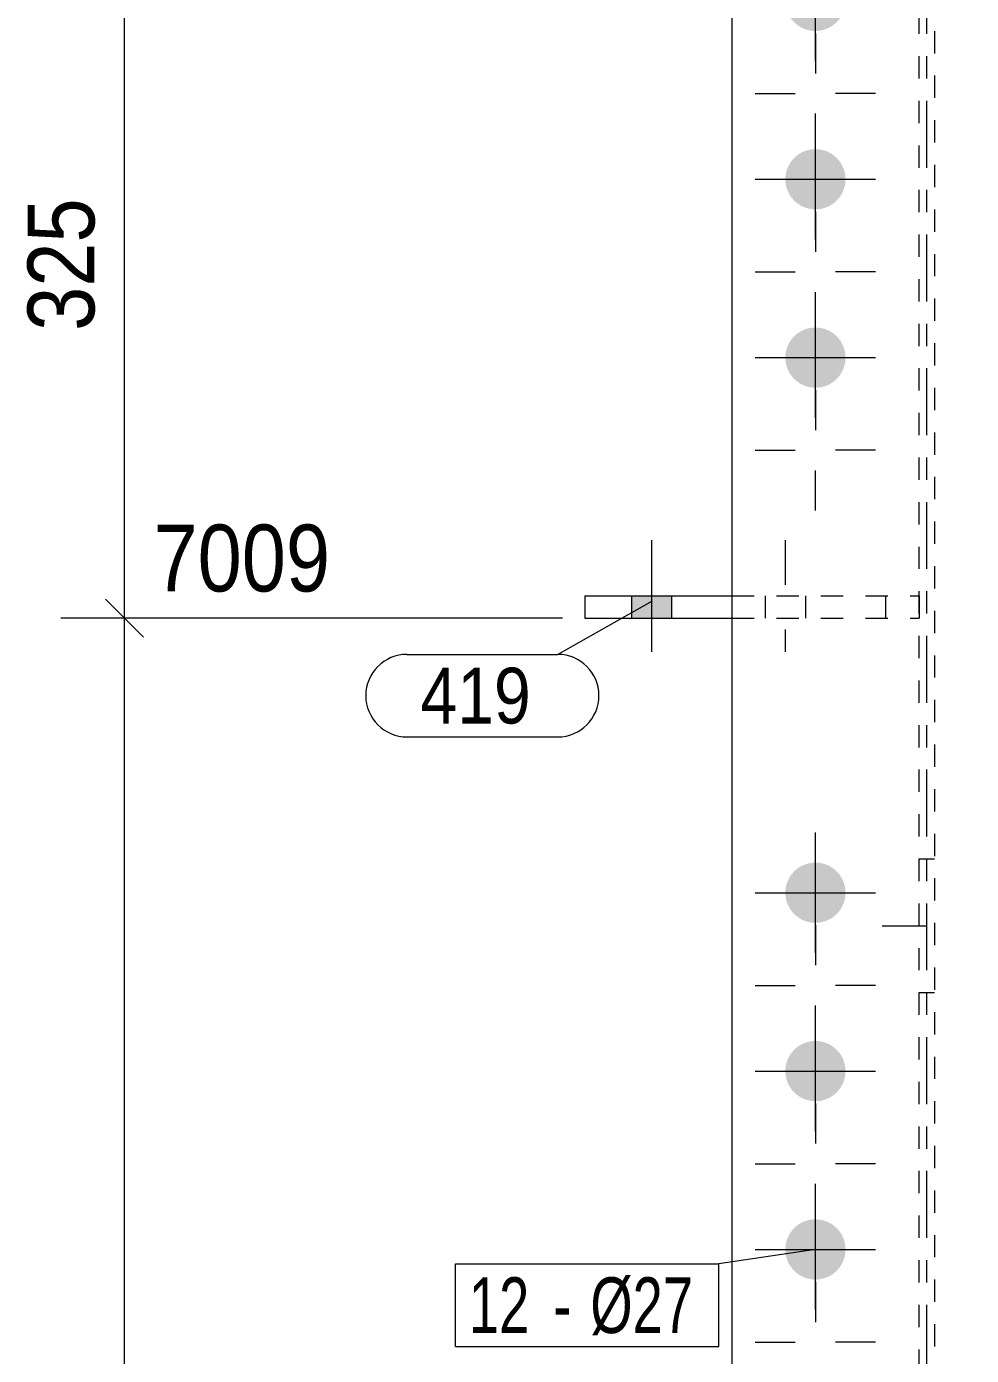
# Model space of a CAD drawing. Header units: millimetres. Extents: x 2 to 579, y 1 to 405.
# Drawn here: x 51.3 to 93.7, y 277.6 to 337.2 of the extents above; entities that cross this region are included whole.
import ezdxf

# ---------------------------------------------------------------- set-up
doc = ezdxf.new("R2010")
doc.units = ezdxf.units.MM
for name, pattern in [('XKITLINE00', [0]), ('XKITLINE01', [4, 1, -1, 1, -1]), ('XKITLINE02', [4, 2, -2]), ('XKITLINE03', [6, 3, -1, 1, -1])]:
    doc.linetypes.add(name, pattern=pattern)
for name, color, linetype, lineweight in [('Bolt', 3, 'Continuous', 0), ('BoltMark', 7, 'Continuous', 0), ('Dimensions', 7, 'Continuous', 0), ('Part', 2, 'Continuous', 0), ('PartMark', 7, 'Continuous', 0)]:
    doc.layers.add(name, color=color, linetype=linetype, lineweight=lineweight)
doc.styles.add('ARIAL', font='ARIAL.TTF')
doc.styles.add('ARIAL_NARROW', font='ARIALN.TTF')

# ---------------------------------------------------------------- blocks, each defined once
blk = doc.blocks.new('*A16')
at = {"layer": 'Bolt', "color": 3, "linetype": 'XKITLINE02', "lineweight": 0}
for p, q in [((91.316, 299.913), (92.016, 299.913)), ((89.666, 296.913), (93.666, 296.913)), ((91.316, 293.913), (92.016, 293.913))]:
    blk.add_line(p, q, dxfattribs=at)
blk = doc.blocks.new('*A17')
at = {"layer": 'Bolt', "color": 3, "linetype": 'XKITLINE00', "lineweight": 0}
for p, q in [((86.666, 336.94), (86.666, 335.141)), ((83.966, 334.24), (85.765, 334.24)), ((89.366, 334.24), (87.568, 334.24)), ((86.666, 331.54), (86.666, 333.338)), ((86.666, 328.94), (86.666, 327.141)), ((83.966, 326.24), (85.765, 326.24)), ((89.366, 326.24), (87.568, 326.24)), ((86.666, 323.54), (86.666, 325.338)), ((86.666, 320.94), (86.666, 319.141)), ((83.966, 318.24), (85.765, 318.24)), ((89.366, 318.24), (87.568, 318.24)), ((86.666, 315.54), (86.666, 317.338)), ((86.666, 296.94), (86.666, 295.141)), ((83.966, 294.24), (85.765, 294.24)), ((89.366, 294.24), (87.568, 294.24)), ((86.666, 291.54), (86.666, 293.338)), ((86.666, 288.94), (86.666, 287.141)), ((83.966, 286.24), (85.765, 286.24)), ((89.366, 286.24), (87.568, 286.24)), ((86.666, 283.54), (86.666, 285.338)), ((86.666, 280.94), (86.666, 279.141)), ((83.966, 278.24), (85.765, 278.24)), ((89.366, 278.24), (87.568, 278.24))]:
    blk.add_line(p, q, dxfattribs=at)
blk = doc.blocks.new('*A18')
at = {"layer": 'Bolt'}
for points in [[(85.317, 338.429), (85.318, 338.462), (85.32, 338.495), (85.323, 338.528), (85.327, 338.561), (85.331, 338.593), (85.336, 338.626), (85.342, 338.659), (85.349, 338.691), (85.357, 338.723), (85.365, 338.755), (85.375, 338.787), (85.385, 338.819), (85.395, 338.85), (85.407, 338.881), (85.419, 338.912), (85.432, 338.942), (85.446, 338.973), (85.461, 339.002), (85.476, 339.032), (85.492, 339.061), (85.509, 339.089), (85.526, 339.118), (85.544, 339.145), (85.563, 339.173), (85.582, 339.2), (85.602, 339.226), (85.623, 339.252), (85.644, 339.277), (85.666, 339.302), (85.689, 339.326), (85.712, 339.35), (85.736, 339.373), (85.76, 339.396), (85.785, 339.418), (85.81, 339.439), (85.836, 339.46), (85.862, 339.48), (85.889, 339.499), (85.916, 339.518), (85.944, 339.536), (85.972, 339.553), (86.001, 339.57), (86.03, 339.586), (86.059, 339.601), (86.089, 339.616), (86.119, 339.63), (86.15, 339.643), (86.181, 339.655), (86.212, 339.666), (86.243, 339.677), (86.275, 339.687), (86.306, 339.696), (86.338, 339.705), (86.371, 339.713), (86.403, 339.719), (86.436, 339.726), (86.468, 339.731), (86.501, 339.735), (86.534, 339.739), (86.567, 339.742), (86.6, 339.744), (86.633, 339.745), (86.666, 339.745), (86.7, 339.745), (86.733, 339.744), (86.766, 339.742), (86.799, 339.739), (86.832, 339.735), (86.865, 339.731), (86.897, 339.726), (86.93, 339.719), (86.962, 339.713), (86.994, 339.705), (87.027, 339.696), (87.058, 339.687), (87.09, 339.677), (87.121, 339.666), (87.152, 339.655), (87.183, 339.643), (87.214, 339.63), (87.244, 339.616), (87.273, 339.601), (87.303, 339.586), (87.332, 339.57), (87.361, 339.553), (87.389, 339.536), (87.416, 339.518), (87.444, 339.499), (87.471, 339.48), (87.497, 339.46), (87.523, 339.439), (87.548, 339.418), (87.573, 339.396), (87.597, 339.373), (87.621, 339.35), (87.644, 339.326), (87.667, 339.302), (87.689, 339.277), (87.71, 339.252), (87.731, 339.226), (87.751, 339.2), (87.77, 339.173), (87.789, 339.145), (87.807, 339.118), (87.824, 339.089), (87.841, 339.061), (87.857, 339.032), (87.872, 339.002), (87.887, 338.973), (87.901, 338.942), (87.914, 338.912), (87.926, 338.881), (87.938, 338.85), (87.948, 338.819), (87.958, 338.787), (87.968, 338.755), (87.976, 338.723), (87.984, 338.691), (87.991, 338.659), (87.997, 338.626), (88.002, 338.593), (88.006, 338.561), (88.01, 338.528), (88.013, 338.495), (88.015, 338.462), (88.016, 338.429), (88.016, 338.395), (88.016, 338.362), (88.015, 338.329), (88.013, 338.296), (88.01, 338.263), (88.006, 338.23), (88.002, 338.197), (87.997, 338.165), (87.991, 338.132), (87.984, 338.1), (87.976, 338.067), (87.968, 338.035), (87.958, 338.004), (87.948, 337.972), (87.938, 337.941), (87.926, 337.91), (87.914, 337.879), (87.901, 337.848), (87.887, 337.818), (87.872, 337.788), (87.857, 337.759), (87.841, 337.73), (87.824, 337.701), (87.807, 337.673), (87.789, 337.645), (87.77, 337.618), (87.751, 337.591), (87.731, 337.565), (87.71, 337.539), (87.689, 337.514), (87.667, 337.489), (87.644, 337.465), (87.621, 337.441), (87.597, 337.418), (87.573, 337.395), (87.548, 337.373), (87.523, 337.352), (87.497, 337.331), (87.471, 337.311), (87.444, 337.292), (87.416, 337.273), (87.389, 337.255), (87.361, 337.237), (87.332, 337.221), (87.303, 337.205), (87.273, 337.19), (87.244, 337.175), (87.214, 337.161), (87.183, 337.148), (87.152, 337.136), (87.121, 337.124), (87.09, 337.114), (87.058, 337.104), (87.027, 337.094), (86.994, 337.086), (86.962, 337.078), (86.93, 337.071), (86.897, 337.065), (86.865, 337.06), (86.832, 337.056), (86.799, 337.052), (86.766, 337.049), (86.733, 337.047), (86.7, 337.046), (86.666, 337.045), (86.633, 337.046), (86.6, 337.047), (86.567, 337.049), (86.534, 337.052), (86.501, 337.056), (86.468, 337.06), (86.436, 337.065), (86.403, 337.071), (86.371, 337.078), (86.338, 337.086), (86.306, 337.094), (86.275, 337.104), (86.243, 337.114), (86.212, 337.124), (86.181, 337.136), (86.15, 337.148), (86.119, 337.161), (86.089, 337.175), (86.059, 337.19), (86.03, 337.205), (86.001, 337.221), (85.972, 337.237), (85.944, 337.255), (85.916, 337.273), (85.889, 337.292), (85.862, 337.311), (85.836, 337.331), (85.81, 337.352), (85.785, 337.373), (85.76, 337.395), (85.736, 337.418), (85.712, 337.441), (85.689, 337.465), (85.666, 337.489), (85.644, 337.514), (85.623, 337.539), (85.602, 337.565), (85.582, 337.591), (85.563, 337.618), (85.544, 337.645), (85.526, 337.673), (85.509, 337.701), (85.492, 337.73), (85.476, 337.759), (85.461, 337.788), (85.446, 337.818), (85.432, 337.848), (85.419, 337.879), (85.407, 337.91), (85.395, 337.941), (85.385, 337.972), (85.375, 338.004), (85.365, 338.035), (85.357, 338.067), (85.349, 338.1), (85.342, 338.132), (85.336, 338.165), (85.331, 338.197), (85.327, 338.23), (85.323, 338.263), (85.32, 338.296), (85.318, 338.329), (85.317, 338.362), (85.316, 338.395)], [(85.317, 330.429), (85.318, 330.462), (85.32, 330.495), (85.323, 330.528), (85.327, 330.561), (85.331, 330.593), (85.336, 330.626), (85.342, 330.659), (85.349, 330.691), (85.357, 330.723), (85.365, 330.755), (85.375, 330.787), (85.385, 330.819), (85.395, 330.85), (85.407, 330.881), (85.419, 330.912), (85.432, 330.942), (85.446, 330.973), (85.461, 331.002), (85.476, 331.032), (85.492, 331.061), (85.509, 331.089), (85.526, 331.118), (85.544, 331.145), (85.563, 331.173), (85.582, 331.2), (85.602, 331.226), (85.623, 331.252), (85.644, 331.277), (85.666, 331.302), (85.689, 331.326), (85.712, 331.35), (85.736, 331.373), (85.76, 331.396), (85.785, 331.418), (85.81, 331.439), (85.836, 331.46), (85.862, 331.48), (85.889, 331.499), (85.916, 331.518), (85.944, 331.536), (85.972, 331.553), (86.001, 331.57), (86.03, 331.586), (86.059, 331.601), (86.089, 331.616), (86.119, 331.63), (86.15, 331.643), (86.181, 331.655), (86.212, 331.666), (86.243, 331.677), (86.275, 331.687), (86.306, 331.696), (86.338, 331.705), (86.371, 331.713), (86.403, 331.719), (86.436, 331.726), (86.468, 331.731), (86.501, 331.735), (86.534, 331.739), (86.567, 331.742), (86.6, 331.744), (86.633, 331.745), (86.666, 331.745), (86.7, 331.745), (86.733, 331.744), (86.766, 331.742), (86.799, 331.739), (86.832, 331.735), (86.865, 331.731), (86.897, 331.726), (86.93, 331.719), (86.962, 331.713), (86.994, 331.705), (87.027, 331.696), (87.058, 331.687), (87.09, 331.677), (87.121, 331.666), (87.152, 331.655), (87.183, 331.643), (87.214, 331.63), (87.244, 331.616), (87.273, 331.601), (87.303, 331.586), (87.332, 331.57), (87.361, 331.553), (87.389, 331.536), (87.416, 331.518), (87.444, 331.499), (87.471, 331.48), (87.497, 331.46), (87.523, 331.439), (87.548, 331.418), (87.573, 331.396), (87.597, 331.373), (87.621, 331.35), (87.644, 331.326), (87.667, 331.302), (87.689, 331.277), (87.71, 331.252), (87.731, 331.226), (87.751, 331.2), (87.77, 331.173), (87.789, 331.145), (87.807, 331.118), (87.824, 331.089), (87.841, 331.061), (87.857, 331.032), (87.872, 331.002), (87.887, 330.973), (87.901, 330.942), (87.914, 330.912), (87.926, 330.881), (87.938, 330.85), (87.948, 330.819), (87.958, 330.787), (87.968, 330.755), (87.976, 330.723), (87.984, 330.691), (87.991, 330.659), (87.997, 330.626), (88.002, 330.593), (88.006, 330.561), (88.01, 330.528), (88.013, 330.495), (88.015, 330.462), (88.016, 330.429), (88.016, 330.395), (88.016, 330.362), (88.015, 330.329), (88.013, 330.296), (88.01, 330.263), (88.006, 330.23), (88.002, 330.197), (87.997, 330.165), (87.991, 330.132), (87.984, 330.1), (87.976, 330.067), (87.968, 330.035), (87.958, 330.004), (87.948, 329.972), (87.938, 329.941), (87.926, 329.91), (87.914, 329.879), (87.901, 329.848), (87.887, 329.818), (87.872, 329.788), (87.857, 329.759), (87.841, 329.73), (87.824, 329.701), (87.807, 329.673), (87.789, 329.645), (87.77, 329.618), (87.751, 329.591), (87.731, 329.565), (87.71, 329.539), (87.689, 329.514), (87.667, 329.489), (87.644, 329.465), (87.621, 329.441), (87.597, 329.418), (87.573, 329.395), (87.548, 329.373), (87.523, 329.352), (87.497, 329.331), (87.471, 329.311), (87.444, 329.292), (87.416, 329.273), (87.389, 329.255), (87.361, 329.237), (87.332, 329.221), (87.303, 329.205), (87.273, 329.19), (87.244, 329.175), (87.214, 329.161), (87.183, 329.148), (87.152, 329.136), (87.121, 329.124), (87.09, 329.114), (87.058, 329.104), (87.027, 329.094), (86.994, 329.086), (86.962, 329.078), (86.93, 329.071), (86.897, 329.065), (86.865, 329.06), (86.832, 329.056), (86.799, 329.052), (86.766, 329.049), (86.733, 329.047), (86.7, 329.046), (86.666, 329.045), (86.633, 329.046), (86.6, 329.047), (86.567, 329.049), (86.534, 329.052), (86.501, 329.056), (86.468, 329.06), (86.436, 329.065), (86.403, 329.071), (86.371, 329.078), (86.338, 329.086), (86.306, 329.094), (86.275, 329.104), (86.243, 329.114), (86.212, 329.124), (86.181, 329.136), (86.15, 329.148), (86.119, 329.161), (86.089, 329.175), (86.059, 329.19), (86.03, 329.205), (86.001, 329.221), (85.972, 329.237), (85.944, 329.255), (85.916, 329.273), (85.889, 329.292), (85.862, 329.311), (85.836, 329.331), (85.81, 329.352), (85.785, 329.373), (85.76, 329.395), (85.736, 329.418), (85.712, 329.441), (85.689, 329.465), (85.666, 329.489), (85.644, 329.514), (85.623, 329.539), (85.602, 329.565), (85.582, 329.591), (85.563, 329.618), (85.544, 329.645), (85.526, 329.673), (85.509, 329.701), (85.492, 329.73), (85.476, 329.759), (85.461, 329.788), (85.446, 329.818), (85.432, 329.848), (85.419, 329.879), (85.407, 329.91), (85.395, 329.941), (85.385, 329.972), (85.375, 330.004), (85.365, 330.035), (85.357, 330.067), (85.349, 330.1), (85.342, 330.132), (85.336, 330.165), (85.331, 330.197), (85.327, 330.23), (85.323, 330.263), (85.32, 330.296), (85.318, 330.329), (85.317, 330.362), (85.316, 330.395)], [(85.317, 322.429), (85.318, 322.462), (85.32, 322.495), (85.323, 322.528), (85.327, 322.561), (85.331, 322.593), (85.336, 322.626), (85.342, 322.659), (85.349, 322.691), (85.357, 322.723), (85.365, 322.755), (85.375, 322.787), (85.385, 322.819), (85.395, 322.85), (85.407, 322.881), (85.419, 322.912), (85.432, 322.942), (85.446, 322.973), (85.461, 323.002), (85.476, 323.032), (85.492, 323.061), (85.509, 323.089), (85.526, 323.118), (85.544, 323.145), (85.563, 323.173), (85.582, 323.2), (85.602, 323.226), (85.623, 323.252), (85.644, 323.277), (85.666, 323.302), (85.689, 323.326), (85.712, 323.35), (85.736, 323.373), (85.76, 323.396), (85.785, 323.418), (85.81, 323.439), (85.836, 323.46), (85.862, 323.48), (85.889, 323.499), (85.916, 323.518), (85.944, 323.536), (85.972, 323.553), (86.001, 323.57), (86.03, 323.586), (86.059, 323.601), (86.089, 323.616), (86.119, 323.63), (86.15, 323.643), (86.181, 323.655), (86.212, 323.666), (86.243, 323.677), (86.275, 323.687), (86.306, 323.696), (86.338, 323.705), (86.371, 323.713), (86.403, 323.719), (86.436, 323.726), (86.468, 323.731), (86.501, 323.735), (86.534, 323.739), (86.567, 323.742), (86.6, 323.744), (86.633, 323.745), (86.666, 323.745), (86.7, 323.745), (86.733, 323.744), (86.766, 323.742), (86.799, 323.739), (86.832, 323.735), (86.865, 323.731), (86.897, 323.726), (86.93, 323.719), (86.962, 323.713), (86.994, 323.705), (87.027, 323.696), (87.058, 323.687), (87.09, 323.677), (87.121, 323.666), (87.152, 323.655), (87.183, 323.643), (87.214, 323.63), (87.244, 323.616), (87.273, 323.601), (87.303, 323.586), (87.332, 323.57), (87.361, 323.553), (87.389, 323.536), (87.416, 323.518), (87.444, 323.499), (87.471, 323.48), (87.497, 323.46), (87.523, 323.439), (87.548, 323.418), (87.573, 323.396), (87.597, 323.373), (87.621, 323.35), (87.644, 323.326), (87.667, 323.302), (87.689, 323.277), (87.71, 323.252), (87.731, 323.226), (87.751, 323.2), (87.77, 323.173), (87.789, 323.145), (87.807, 323.118), (87.824, 323.089), (87.841, 323.061), (87.857, 323.032), (87.872, 323.002), (87.887, 322.973), (87.901, 322.942), (87.914, 322.912), (87.926, 322.881), (87.938, 322.85), (87.948, 322.819), (87.958, 322.787), (87.968, 322.755), (87.976, 322.723), (87.984, 322.691), (87.991, 322.659), (87.997, 322.626), (88.002, 322.593), (88.006, 322.561), (88.01, 322.528), (88.013, 322.495), (88.015, 322.462), (88.016, 322.429), (88.016, 322.395), (88.016, 322.362), (88.015, 322.329), (88.013, 322.296), (88.01, 322.263), (88.006, 322.23), (88.002, 322.197), (87.997, 322.165), (87.991, 322.132), (87.984, 322.1), (87.976, 322.067), (87.968, 322.035), (87.958, 322.004), (87.948, 321.972), (87.938, 321.941), (87.926, 321.91), (87.914, 321.879), (87.901, 321.848), (87.887, 321.818), (87.872, 321.788), (87.857, 321.759), (87.841, 321.73), (87.824, 321.701), (87.807, 321.673), (87.789, 321.645), (87.77, 321.618), (87.751, 321.591), (87.731, 321.565), (87.71, 321.539), (87.689, 321.514), (87.667, 321.489), (87.644, 321.465), (87.621, 321.441), (87.597, 321.418), (87.573, 321.395), (87.548, 321.373), (87.523, 321.352), (87.497, 321.331), (87.471, 321.311), (87.444, 321.292), (87.416, 321.273), (87.389, 321.255), (87.361, 321.237), (87.332, 321.221), (87.303, 321.205), (87.273, 321.19), (87.244, 321.175), (87.214, 321.161), (87.183, 321.148), (87.152, 321.136), (87.121, 321.124), (87.09, 321.114), (87.058, 321.104), (87.027, 321.094), (86.994, 321.086), (86.962, 321.078), (86.93, 321.071), (86.897, 321.065), (86.865, 321.06), (86.832, 321.056), (86.799, 321.052), (86.766, 321.049), (86.733, 321.047), (86.7, 321.046), (86.666, 321.045), (86.633, 321.046), (86.6, 321.047), (86.567, 321.049), (86.534, 321.052), (86.501, 321.056), (86.468, 321.06), (86.436, 321.065), (86.403, 321.071), (86.371, 321.078), (86.338, 321.086), (86.306, 321.094), (86.275, 321.104), (86.243, 321.114), (86.212, 321.124), (86.181, 321.136), (86.15, 321.148), (86.119, 321.161), (86.089, 321.175), (86.059, 321.19), (86.03, 321.205), (86.001, 321.221), (85.972, 321.237), (85.944, 321.255), (85.916, 321.273), (85.889, 321.292), (85.862, 321.311), (85.836, 321.331), (85.81, 321.352), (85.785, 321.373), (85.76, 321.395), (85.736, 321.418), (85.712, 321.441), (85.689, 321.465), (85.666, 321.489), (85.644, 321.514), (85.623, 321.539), (85.602, 321.565), (85.582, 321.591), (85.563, 321.618), (85.544, 321.645), (85.526, 321.673), (85.509, 321.701), (85.492, 321.73), (85.476, 321.759), (85.461, 321.788), (85.446, 321.818), (85.432, 321.848), (85.419, 321.879), (85.407, 321.91), (85.395, 321.941), (85.385, 321.972), (85.375, 322.004), (85.365, 322.035), (85.357, 322.067), (85.349, 322.1), (85.342, 322.132), (85.336, 322.165), (85.331, 322.197), (85.327, 322.23), (85.323, 322.263), (85.32, 322.296), (85.318, 322.329), (85.317, 322.362), (85.316, 322.395)], [(85.317, 298.429), (85.318, 298.462), (85.32, 298.495), (85.323, 298.528), (85.327, 298.561), (85.331, 298.593), (85.336, 298.626), (85.342, 298.659), (85.349, 298.691), (85.357, 298.723), (85.365, 298.755), (85.375, 298.787), (85.385, 298.819), (85.395, 298.85), (85.407, 298.881), (85.419, 298.912), (85.432, 298.942), (85.446, 298.973), (85.461, 299.002), (85.476, 299.032), (85.492, 299.061), (85.509, 299.089), (85.526, 299.118), (85.544, 299.145), (85.563, 299.173), (85.582, 299.2), (85.602, 299.226), (85.623, 299.252), (85.644, 299.277), (85.666, 299.302), (85.689, 299.326), (85.712, 299.35), (85.736, 299.373), (85.76, 299.396), (85.785, 299.418), (85.81, 299.439), (85.836, 299.46), (85.862, 299.48), (85.889, 299.499), (85.916, 299.518), (85.944, 299.536), (85.972, 299.553), (86.001, 299.57), (86.03, 299.586), (86.059, 299.601), (86.089, 299.616), (86.119, 299.63), (86.15, 299.643), (86.181, 299.655), (86.212, 299.666), (86.243, 299.677), (86.275, 299.687), (86.306, 299.696), (86.338, 299.705), (86.371, 299.713), (86.403, 299.719), (86.436, 299.726), (86.468, 299.731), (86.501, 299.735), (86.534, 299.739), (86.567, 299.742), (86.6, 299.744), (86.633, 299.745), (86.666, 299.745), (86.7, 299.745), (86.733, 299.744), (86.766, 299.742), (86.799, 299.739), (86.832, 299.735), (86.865, 299.731), (86.897, 299.726), (86.93, 299.719), (86.962, 299.713), (86.994, 299.705), (87.027, 299.696), (87.058, 299.687), (87.09, 299.677), (87.121, 299.666), (87.152, 299.655), (87.183, 299.643), (87.214, 299.63), (87.244, 299.616), (87.273, 299.601), (87.303, 299.586), (87.332, 299.57), (87.361, 299.553), (87.389, 299.536), (87.416, 299.518), (87.444, 299.499), (87.471, 299.48), (87.497, 299.46), (87.523, 299.439), (87.548, 299.418), (87.573, 299.396), (87.597, 299.373), (87.621, 299.35), (87.644, 299.326), (87.667, 299.302), (87.689, 299.277), (87.71, 299.252), (87.731, 299.226), (87.751, 299.2), (87.77, 299.173), (87.789, 299.145), (87.807, 299.118), (87.824, 299.089), (87.841, 299.061), (87.857, 299.032), (87.872, 299.002), (87.887, 298.973), (87.901, 298.942), (87.914, 298.912), (87.926, 298.881), (87.938, 298.85), (87.948, 298.819), (87.958, 298.787), (87.968, 298.755), (87.976, 298.723), (87.984, 298.691), (87.991, 298.659), (87.997, 298.626), (88.002, 298.593), (88.006, 298.561), (88.01, 298.528), (88.013, 298.495), (88.015, 298.462), (88.016, 298.429), (88.016, 298.395), (88.016, 298.362), (88.015, 298.329), (88.013, 298.296), (88.01, 298.263), (88.006, 298.23), (88.002, 298.197), (87.997, 298.165), (87.991, 298.132), (87.984, 298.1), (87.976, 298.067), (87.968, 298.035), (87.958, 298.004), (87.948, 297.972), (87.938, 297.941), (87.926, 297.91), (87.914, 297.879), (87.901, 297.848), (87.887, 297.818), (87.872, 297.788), (87.857, 297.759), (87.841, 297.73), (87.824, 297.701), (87.807, 297.673), (87.789, 297.645), (87.77, 297.618), (87.751, 297.591), (87.731, 297.565), (87.71, 297.539), (87.689, 297.514), (87.667, 297.489), (87.644, 297.465), (87.621, 297.441), (87.597, 297.418), (87.573, 297.395), (87.548, 297.373), (87.523, 297.352), (87.497, 297.331), (87.471, 297.311), (87.444, 297.292), (87.416, 297.273), (87.389, 297.255), (87.361, 297.237), (87.332, 297.221), (87.303, 297.205), (87.273, 297.19), (87.244, 297.175), (87.214, 297.161), (87.183, 297.148), (87.152, 297.136), (87.121, 297.124), (87.09, 297.114), (87.058, 297.104), (87.027, 297.094), (86.994, 297.086), (86.962, 297.078), (86.93, 297.071), (86.897, 297.065), (86.865, 297.06), (86.832, 297.056), (86.799, 297.052), (86.766, 297.049), (86.733, 297.047), (86.7, 297.046), (86.666, 297.045), (86.633, 297.046), (86.6, 297.047), (86.567, 297.049), (86.534, 297.052), (86.501, 297.056), (86.468, 297.06), (86.436, 297.065), (86.403, 297.071), (86.371, 297.078), (86.338, 297.086), (86.306, 297.094), (86.275, 297.104), (86.243, 297.114), (86.212, 297.124), (86.181, 297.136), (86.15, 297.148), (86.119, 297.161), (86.089, 297.175), (86.059, 297.19), (86.03, 297.205), (86.001, 297.221), (85.972, 297.237), (85.944, 297.255), (85.916, 297.273), (85.889, 297.292), (85.862, 297.311), (85.836, 297.331), (85.81, 297.352), (85.785, 297.373), (85.76, 297.395), (85.736, 297.418), (85.712, 297.441), (85.689, 297.465), (85.666, 297.489), (85.644, 297.514), (85.623, 297.539), (85.602, 297.565), (85.582, 297.591), (85.563, 297.618), (85.544, 297.645), (85.526, 297.673), (85.509, 297.701), (85.492, 297.73), (85.476, 297.759), (85.461, 297.788), (85.446, 297.818), (85.432, 297.848), (85.419, 297.879), (85.407, 297.91), (85.395, 297.941), (85.385, 297.972), (85.375, 298.004), (85.365, 298.035), (85.357, 298.067), (85.349, 298.1), (85.342, 298.132), (85.336, 298.165), (85.331, 298.197), (85.327, 298.23), (85.323, 298.263), (85.32, 298.296), (85.318, 298.329), (85.317, 298.362), (85.316, 298.395)], [(85.317, 290.429), (85.318, 290.462), (85.32, 290.495), (85.323, 290.528), (85.327, 290.561), (85.331, 290.593), (85.336, 290.626), (85.342, 290.659), (85.349, 290.691), (85.357, 290.723), (85.365, 290.755), (85.375, 290.787), (85.385, 290.819), (85.395, 290.85), (85.407, 290.881), (85.419, 290.912), (85.432, 290.942), (85.446, 290.973), (85.461, 291.002), (85.476, 291.032), (85.492, 291.061), (85.509, 291.089), (85.526, 291.118), (85.544, 291.145), (85.563, 291.173), (85.582, 291.2), (85.602, 291.226), (85.623, 291.252), (85.644, 291.277), (85.666, 291.302), (85.689, 291.326), (85.712, 291.35), (85.736, 291.373), (85.76, 291.396), (85.785, 291.418), (85.81, 291.439), (85.836, 291.46), (85.862, 291.48), (85.889, 291.499), (85.916, 291.518), (85.944, 291.536), (85.972, 291.553), (86.001, 291.57), (86.03, 291.586), (86.059, 291.601), (86.089, 291.616), (86.119, 291.63), (86.15, 291.643), (86.181, 291.655), (86.212, 291.666), (86.243, 291.677), (86.275, 291.687), (86.306, 291.696), (86.338, 291.705), (86.371, 291.713), (86.403, 291.719), (86.436, 291.726), (86.468, 291.731), (86.501, 291.735), (86.534, 291.739), (86.567, 291.742), (86.6, 291.744), (86.633, 291.745), (86.666, 291.745), (86.7, 291.745), (86.733, 291.744), (86.766, 291.742), (86.799, 291.739), (86.832, 291.735), (86.865, 291.731), (86.897, 291.726), (86.93, 291.719), (86.962, 291.713), (86.994, 291.705), (87.027, 291.696), (87.058, 291.687), (87.09, 291.677), (87.121, 291.666), (87.152, 291.655), (87.183, 291.643), (87.214, 291.63), (87.244, 291.616), (87.273, 291.601), (87.303, 291.586), (87.332, 291.57), (87.361, 291.553), (87.389, 291.536), (87.416, 291.518), (87.444, 291.499), (87.471, 291.48), (87.497, 291.46), (87.523, 291.439), (87.548, 291.418), (87.573, 291.396), (87.597, 291.373), (87.621, 291.35), (87.644, 291.326), (87.667, 291.302), (87.689, 291.277), (87.71, 291.252), (87.731, 291.226), (87.751, 291.2), (87.77, 291.173), (87.789, 291.145), (87.807, 291.118), (87.824, 291.089), (87.841, 291.061), (87.857, 291.032), (87.872, 291.002), (87.887, 290.973), (87.901, 290.942), (87.914, 290.912), (87.926, 290.881), (87.938, 290.85), (87.948, 290.819), (87.958, 290.787), (87.968, 290.755), (87.976, 290.723), (87.984, 290.691), (87.991, 290.659), (87.997, 290.626), (88.002, 290.593), (88.006, 290.561), (88.01, 290.528), (88.013, 290.495), (88.015, 290.462), (88.016, 290.429), (88.016, 290.395), (88.016, 290.362), (88.015, 290.329), (88.013, 290.296), (88.01, 290.263), (88.006, 290.23), (88.002, 290.197), (87.997, 290.165), (87.991, 290.132), (87.984, 290.1), (87.976, 290.067), (87.968, 290.035), (87.958, 290.004), (87.948, 289.972), (87.938, 289.941), (87.926, 289.91), (87.914, 289.879), (87.901, 289.848), (87.887, 289.818), (87.872, 289.788), (87.857, 289.759), (87.841, 289.73), (87.824, 289.701), (87.807, 289.673), (87.789, 289.645), (87.77, 289.618), (87.751, 289.591), (87.731, 289.565), (87.71, 289.539), (87.689, 289.514), (87.667, 289.489), (87.644, 289.465), (87.621, 289.441), (87.597, 289.418), (87.573, 289.395), (87.548, 289.373), (87.523, 289.352), (87.497, 289.331), (87.471, 289.311), (87.444, 289.292), (87.416, 289.273), (87.389, 289.255), (87.361, 289.237), (87.332, 289.221), (87.303, 289.205), (87.273, 289.19), (87.244, 289.175), (87.214, 289.161), (87.183, 289.148), (87.152, 289.136), (87.121, 289.124), (87.09, 289.114), (87.058, 289.104), (87.027, 289.094), (86.994, 289.086), (86.962, 289.078), (86.93, 289.071), (86.897, 289.065), (86.865, 289.06), (86.832, 289.056), (86.799, 289.052), (86.766, 289.049), (86.733, 289.047), (86.7, 289.046), (86.666, 289.045), (86.633, 289.046), (86.6, 289.047), (86.567, 289.049), (86.534, 289.052), (86.501, 289.056), (86.468, 289.06), (86.436, 289.065), (86.403, 289.071), (86.371, 289.078), (86.338, 289.086), (86.306, 289.094), (86.275, 289.104), (86.243, 289.114), (86.212, 289.124), (86.181, 289.136), (86.15, 289.148), (86.119, 289.161), (86.089, 289.175), (86.059, 289.19), (86.03, 289.205), (86.001, 289.221), (85.972, 289.237), (85.944, 289.255), (85.916, 289.273), (85.889, 289.292), (85.862, 289.311), (85.836, 289.331), (85.81, 289.352), (85.785, 289.373), (85.76, 289.395), (85.736, 289.418), (85.712, 289.441), (85.689, 289.465), (85.666, 289.489), (85.644, 289.514), (85.623, 289.539), (85.602, 289.565), (85.582, 289.591), (85.563, 289.618), (85.544, 289.645), (85.526, 289.673), (85.509, 289.701), (85.492, 289.73), (85.476, 289.759), (85.461, 289.788), (85.446, 289.818), (85.432, 289.848), (85.419, 289.879), (85.407, 289.91), (85.395, 289.941), (85.385, 289.972), (85.375, 290.004), (85.365, 290.035), (85.357, 290.067), (85.349, 290.1), (85.342, 290.132), (85.336, 290.165), (85.331, 290.197), (85.327, 290.23), (85.323, 290.263), (85.32, 290.296), (85.318, 290.329), (85.317, 290.362), (85.316, 290.395)], [(85.317, 282.429), (85.318, 282.462), (85.32, 282.495), (85.323, 282.528), (85.327, 282.561), (85.331, 282.593), (85.336, 282.626), (85.342, 282.659), (85.349, 282.691), (85.357, 282.723), (85.365, 282.755), (85.375, 282.787), (85.385, 282.819), (85.395, 282.85), (85.407, 282.881), (85.419, 282.912), (85.432, 282.942), (85.446, 282.973), (85.461, 283.002), (85.476, 283.032), (85.492, 283.061), (85.509, 283.089), (85.526, 283.118), (85.544, 283.145), (85.563, 283.173), (85.582, 283.2), (85.602, 283.226), (85.623, 283.252), (85.644, 283.277), (85.666, 283.302), (85.689, 283.326), (85.712, 283.35), (85.736, 283.373), (85.76, 283.396), (85.785, 283.418), (85.81, 283.439), (85.836, 283.46), (85.862, 283.48), (85.889, 283.499), (85.916, 283.518), (85.944, 283.536), (85.972, 283.553), (86.001, 283.57), (86.03, 283.586), (86.059, 283.601), (86.089, 283.616), (86.119, 283.63), (86.15, 283.643), (86.181, 283.655), (86.212, 283.666), (86.243, 283.677), (86.275, 283.687), (86.306, 283.696), (86.338, 283.705), (86.371, 283.713), (86.403, 283.719), (86.436, 283.726), (86.468, 283.731), (86.501, 283.735), (86.534, 283.739), (86.567, 283.742), (86.6, 283.744), (86.633, 283.745), (86.666, 283.745), (86.7, 283.745), (86.733, 283.744), (86.766, 283.742), (86.799, 283.739), (86.832, 283.735), (86.865, 283.731), (86.897, 283.726), (86.93, 283.719), (86.962, 283.713), (86.994, 283.705), (87.027, 283.696), (87.058, 283.687), (87.09, 283.677), (87.121, 283.666), (87.152, 283.655), (87.183, 283.643), (87.214, 283.63), (87.244, 283.616), (87.273, 283.601), (87.303, 283.586), (87.332, 283.57), (87.361, 283.553), (87.389, 283.536), (87.416, 283.518), (87.444, 283.499), (87.471, 283.48), (87.497, 283.46), (87.523, 283.439), (87.548, 283.418), (87.573, 283.396), (87.597, 283.373), (87.621, 283.35), (87.644, 283.326), (87.667, 283.302), (87.689, 283.277), (87.71, 283.252), (87.731, 283.226), (87.751, 283.2), (87.77, 283.173), (87.789, 283.145), (87.807, 283.118), (87.824, 283.089), (87.841, 283.061), (87.857, 283.032), (87.872, 283.002), (87.887, 282.973), (87.901, 282.942), (87.914, 282.912), (87.926, 282.881), (87.938, 282.85), (87.948, 282.819), (87.958, 282.787), (87.968, 282.755), (87.976, 282.723), (87.984, 282.691), (87.991, 282.659), (87.997, 282.626), (88.002, 282.593), (88.006, 282.561), (88.01, 282.528), (88.013, 282.495), (88.015, 282.462), (88.016, 282.429), (88.016, 282.395), (88.016, 282.362), (88.015, 282.329), (88.013, 282.296), (88.01, 282.263), (88.006, 282.23), (88.002, 282.197), (87.997, 282.165), (87.991, 282.132), (87.984, 282.1), (87.976, 282.067), (87.968, 282.035), (87.958, 282.004), (87.948, 281.972), (87.938, 281.941), (87.926, 281.91), (87.914, 281.879), (87.901, 281.848), (87.887, 281.818), (87.872, 281.788), (87.857, 281.759), (87.841, 281.73), (87.824, 281.701), (87.807, 281.673), (87.789, 281.645), (87.77, 281.618), (87.751, 281.591), (87.731, 281.565), (87.71, 281.539), (87.689, 281.514), (87.667, 281.489), (87.644, 281.465), (87.621, 281.441), (87.597, 281.418), (87.573, 281.395), (87.548, 281.373), (87.523, 281.352), (87.497, 281.331), (87.471, 281.311), (87.444, 281.292), (87.416, 281.273), (87.389, 281.255), (87.361, 281.237), (87.332, 281.221), (87.303, 281.205), (87.273, 281.19), (87.244, 281.175), (87.214, 281.161), (87.183, 281.148), (87.152, 281.136), (87.121, 281.124), (87.09, 281.114), (87.058, 281.104), (87.027, 281.094), (86.994, 281.086), (86.962, 281.078), (86.93, 281.071), (86.897, 281.065), (86.865, 281.06), (86.832, 281.056), (86.799, 281.052), (86.766, 281.049), (86.733, 281.047), (86.7, 281.046), (86.666, 281.045), (86.633, 281.046), (86.6, 281.047), (86.567, 281.049), (86.534, 281.052), (86.501, 281.056), (86.468, 281.06), (86.436, 281.065), (86.403, 281.071), (86.371, 281.078), (86.338, 281.086), (86.306, 281.094), (86.275, 281.104), (86.243, 281.114), (86.212, 281.124), (86.181, 281.136), (86.15, 281.148), (86.119, 281.161), (86.089, 281.175), (86.059, 281.19), (86.03, 281.205), (86.001, 281.221), (85.972, 281.237), (85.944, 281.255), (85.916, 281.273), (85.889, 281.292), (85.862, 281.311), (85.836, 281.331), (85.81, 281.352), (85.785, 281.373), (85.76, 281.395), (85.736, 281.418), (85.712, 281.441), (85.689, 281.465), (85.666, 281.489), (85.644, 281.514), (85.623, 281.539), (85.602, 281.565), (85.582, 281.591), (85.563, 281.618), (85.544, 281.645), (85.526, 281.673), (85.509, 281.701), (85.492, 281.73), (85.476, 281.759), (85.461, 281.788), (85.446, 281.818), (85.432, 281.848), (85.419, 281.879), (85.407, 281.91), (85.395, 281.941), (85.385, 281.972), (85.375, 282.004), (85.365, 282.035), (85.357, 282.067), (85.349, 282.1), (85.342, 282.132), (85.336, 282.165), (85.331, 282.197), (85.327, 282.23), (85.323, 282.263), (85.32, 282.296), (85.318, 282.329), (85.317, 282.362), (85.316, 282.395)]]:
    blk.add_hatch(color=3, dxfattribs=at).paths.add_polyline_path(points, flags=17)
at = {"layer": 'Bolt', "color": 3, "linetype": 'XKITLINE00', "lineweight": 0}
for p, q in [((86.666, 335.695), (86.666, 341.095)), ((86.666, 327.695), (86.666, 333.095)), ((83.966, 330.395), (89.366, 330.395)), ((86.666, 319.695), (86.666, 325.095)), ((83.966, 322.395), (89.366, 322.395)), ((86.666, 295.695), (86.666, 301.095)), ((83.966, 298.395), (89.366, 298.395)), ((86.666, 287.695), (86.666, 293.095)), ((83.966, 290.395), (89.366, 290.395)), ((86.666, 279.695), (86.666, 285.095)), ((83.966, 282.395), (89.366, 282.395))]:
    blk.add_line(p, q, dxfattribs=at)
blk = doc.blocks.new('*A21')
at = {"layer": 'Bolt'}
blk.add_hatch(color=3, dxfattribs=at).paths.add_polyline_path([(78.416, 310.707), (78.416, 311.707), (80.216, 311.707), (80.216, 310.707)], flags=17)
blk.add_hatch(color=3, dxfattribs=at).paths.add_polyline_path([(78.416, 310.707), (78.416, 311.707), (80.216, 311.707), (80.216, 310.707)], flags=17)
at = {"layer": 'Bolt', "color": 3, "linetype": 'XKITLINE00', "lineweight": 0}
for p, q in [((79.316, 314.207), (79.316, 309.207)), ((79.316, 314.207), (79.316, 309.207)), ((78.416, 311.707), (78.416, 310.707)), ((78.416, 311.707), (78.416, 310.707)), ((80.216, 311.707), (80.216, 310.707)), ((80.216, 311.707), (80.216, 310.707))]:
    blk.add_line(p, q, dxfattribs=at)
at = {"layer": 'Bolt', "color": 3, "linetype": 'XKITLINE02', "lineweight": 0}
for p, q in [((85.316, 314.207), (85.316, 309.207)), ((85.316, 314.207), (85.316, 309.207)), ((84.416, 311.707), (84.416, 310.707)), ((84.416, 311.707), (84.416, 310.707)), ((86.216, 311.707), (86.216, 310.707)), ((86.216, 311.707), (86.216, 310.707))]:
    blk.add_line(p, q, dxfattribs=at)
blk = doc.blocks.new('*A22')
at = {"layer": 'Part', "color": 7, "linetype": 'XKITLINE03', "lineweight": 0}
blk.add_line((91.666, 198.915), (91.666, 351.312), dxfattribs=at)
at = {"layer": 'Part', "color": 2, "linetype": 'XKITLINE00', "lineweight": 0}
blk.add_line((82.916, 343.158), (82.916, 198.915), dxfattribs=at)
at = {"layer": 'Part', "color": 7, "linetype": 'XKITLINE01', "lineweight": 0}
for p, q in [((91.316, 198.915), (91.316, 343.042)), ((92.016, 343.042), (92.016, 198.915))]:
    blk.add_line(p, q, dxfattribs=at)
blk = doc.blocks.new('*A29')
at = {"layer": 'Part', "color": 2, "linetype": 'XKITLINE00', "lineweight": 0}
for p, q in [((76.316, 311.707), (82.916, 311.707)), ((76.316, 311.707), (76.316, 310.707)), ((76.316, 310.707), (82.916, 310.707))]:
    blk.add_line(p, q, dxfattribs=at)
at = {"layer": 'Part', "color": 7, "linetype": 'XKITLINE01', "lineweight": 0}
for p, q in [((82.916, 311.707), (91.316, 311.707)), ((89.816, 311.707), (89.816, 310.707)), ((91.316, 311.707), (91.316, 310.707)), ((82.916, 310.707), (91.316, 310.707))]:
    blk.add_line(p, q, dxfattribs=at)
blk = doc.blocks.new('*A84')
at = {"layer": 'Dimensions', "color": 7, "linetype": 'XKITLINE00', "lineweight": 0}
for p, q in [((54.818, 311.555), (56.515, 309.858)), ((75.316, 310.707), (52.816, 310.707)), ((55.666, 102.191), (55.666, 310.707))]:
    blk.add_line(p, q, dxfattribs=at)
at = {"layer": 'Dimensions', "color": 3}
blk.add_point((55.666, 310.707), dxfattribs=at)
at = {"layer": 'Dimensions', "color": 3, "style": 'ARIAL', "width": 0.85}
blk.add_text('7009', height=3, dxfattribs=at).set_placement((56.966, 311.907))
blk = doc.blocks.new('*A85')
at = {"layer": 'Dimensions', "color": 7, "linetype": 'XKITLINE00', "lineweight": 0}
for p, q in [((54.818, 344.006), (56.515, 342.309)), ((81.916, 343.158), (52.816, 343.158)), ((55.666, 310.707), (55.666, 343.158)), ((54.818, 311.555), (56.515, 309.858)), ((75.316, 310.707), (52.816, 310.707))]:
    blk.add_line(p, q, dxfattribs=at)
at = {"layer": 'Dimensions', "color": 3}
for p in [(55.666, 343.158), (55.666, 310.707)]:
    blk.add_point(p, dxfattribs=at)
at = {"layer": 'Dimensions', "color": 3, "style": 'ARIAL', "width": 0.85}
blk.add_text('7334', height=3, dxfattribs=at).set_placement((56.966, 344.358))
blk.add_text('325', height=3, rotation=90.00021, dxfattribs=at).set_placement((54.316, 323.595))
blk = doc.blocks.new('*A95')
at = {"layer": 'BoltMark', "color": 7, "linetype": 'XKITLINE00', "lineweight": 0}
for p, q in [((86.666, 282.395), (82.336, 281.745)), ((70.52, 281.745), (82.336, 281.745)), ((70.52, 278.045), (70.52, 281.745)), ((82.336, 278.045), (82.336, 281.745)), ((70.52, 278.045), (82.336, 278.045))]:
    blk.add_line(p, q, dxfattribs=at)
at = {"layer": 'BoltMark', "color": 3, "style": 'ARIAL_NARROW', "width": 0.85}
for s, p in [('12', (71.12, 278.645)), ('Ø27', (76.569, 278.645)), ('-', (74.91, 278.645))]:
    blk.add_text(s, height=2.5, dxfattribs=at).set_placement(p)
blk = doc.blocks.new('*A98')
at = {"layer": 'PartMark', "color": 7, "linetype": 'XKITLINE00', "lineweight": 0}
for p, q in [((79.346, 311.477), (75.103, 309.085)), ((68.341, 309.085), (75.103, 309.085)), ((68.341, 305.385), (75.103, 305.385))]:
    blk.add_line(p, q, dxfattribs=at)
for centre, start, end in [((68.341, 307.235), 90, 270), ((75.103, 307.235), 270, 90)]:
    blk.add_arc(centre, 1.85, start, end, dxfattribs=at)
at = {"layer": 'PartMark', "color": 3, "style": 'ARIAL', "width": 0.85}
blk.add_text('419', height=2.5, dxfattribs=at).set_placement((68.941, 305.985))

msp = doc.modelspace()

# ---------------------------------------------------------------- block references
at = {"lineweight": 0}
for name in ['*A85', '*A18', '*A17', '*A84', '*A21', '*A98', '*A29', '*A16', '*A95']:
    msp.add_blockref(name, (0, 0), dxfattribs=at)
at = {"layer": 'Part', "lineweight": 0}
msp.add_blockref('*A22', (0, 0), dxfattribs=at)

doc.saveas('drawing.dxf')
